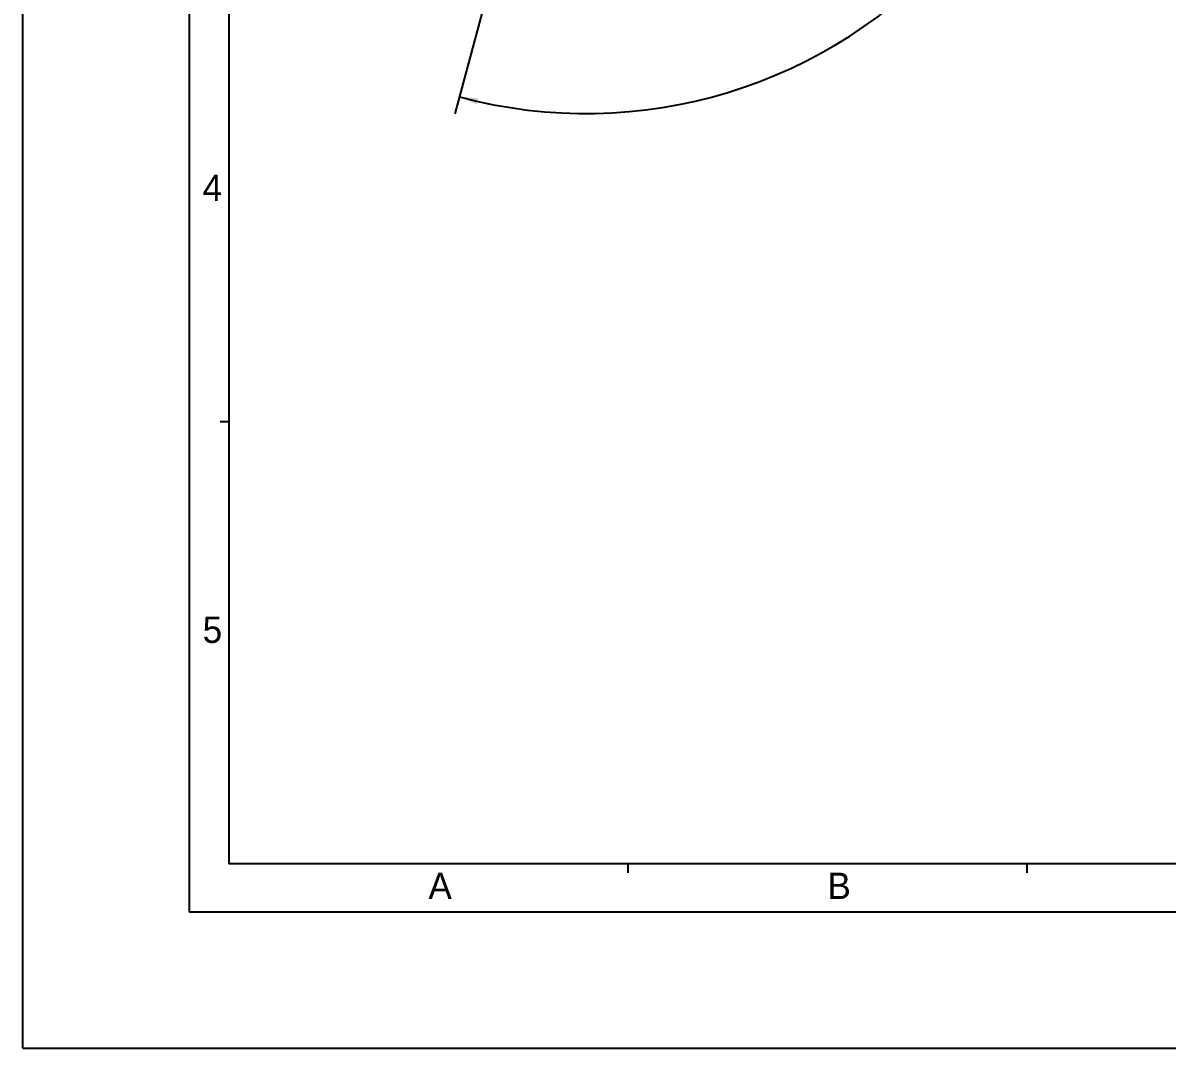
# Model space of a CAD drawing. Header units: millimetres. Extents: x 0 to 420, y 0 to 297.
# Drawn here: x 0 to 130.5, y 0 to 116.9 of the extents above; entities that cross this region are included whole.
import ezdxf

# ---------------------------------------------------------------- set-up
doc = ezdxf.new("R2010")
doc.units = ezdxf.units.MM
doc.header["$LTSCALE"] = 23.1
doc.layers.get('0').update_dxf_attribs({"linetype": 'CONTINUOUS'})
doc.styles.get("Standard").update_dxf_attribs({"font": 'txt', "width": 0.8})
doc.styles.add('TEXTSTYLE_2', font='txt')
doc.dimstyles.new('DIMSTYLE_7', dxfattribs={"dimtxt": 3, "dimasz": 2.1, "dimexe": 2, "dimexo": 1, "dimgap": 1.5, "dimtad": 0, "dimtih": 1, "dimtoh": 1, "dimdec": 1, "dimzin": 0, "dimdsep": 46, "dimtxsty": 'STANDARD', "dimblk": '_FILLED', "dimblk1": '_FILLED', "dimblk2": '_FILLED', "dimcen": 0.09, "dimazin": 0, "dimtp": 0.5, "dimtm": 0.5, "dimtfac": 1, "dimtdec": 1, "dimtofl": 0, "dimtmove": 0, "dimatfit": 3, "dimldrblk": '_FILLED', "dimfxl": 1, "dimtolj": 1, "dimtzin": 0, "dimarcsym": 0})

# ---------------------------------------------------------------- blocks, each defined once
blk = doc.blocks.new('*D33')
at = {"color": 7, "linetype": 'CONTINUOUS'}
for p, q in [((76.58, 162.24), (121.89, 162.24)), ((56.96, 135.2), (55.6, 130.11)), ((55.6, 130.11), (49.28, 106.53))]:
    blk.add_line(p, q, dxfattribs=at)
for start, end in [(-29.7826, 0), (255, 318.8251)]:
    blk.add_arc((64.21, 162.24), 55.68, start, end, dxfattribs=at)
for points in [[(120.2, 160.13), (119.89, 162.24), (119.5, 160.15)], [(51.92, 108.3), (49.8, 108.46), (51.75, 107.62)]]:
    blk.add_solid(points, dxfattribs=at)
at = {"color": 7, "linetype": 'CONTINUOUS', "insert": (109.66, 131.59), "char_height": 3, "width": 145.1407, "attachment_point": 2, "line_spacing_factor": 0.9}
blk.add_mtext('HIINGE FINISHED PRODUCTS ANGLE IS 105{\\ftxt;\\W0.0001;\\H0.0001;\\~}{\\ftxt;\\W1.304029304;\\H3.0; }{\\ftxt;\\W0.0001;\\H0.0001;\\~}3{\\ftxt;\\W0.0001;\\H0.0001;\\~}{\\ftxt;\\W0.5494505495;\\H3.0; }{\\ftxt;\\W0.0001;\\H0.0001;\\~}', dxfattribs=at)
blk = doc.blocks.new('_FILLED')
at = {"color": 0, "linetype": 'BYBLOCK'}
blk.add_solid([(0, 0), (-1, 0.167), (-1, -0.167)], dxfattribs=at)

msp = doc.modelspace()

# ---------------------------------------------------------------- linework, layer by layer
at = {"color": 7, "linetype": 'CONTINUOUS'}
for p, q in [((0, 0), (0, 297)), ((19, 15.5), (19, 281.5)), ((23.5, 276), (23.5, 21)), ((23.5, 71.4), (22.5, 71.4)), ((396, 21), (23.5, 21)), ((69, 21), (69, 20)), ((114.5, 21), (114.5, 20)), ((401, 15.5), (19, 15.5)), ((0, 0), (420, 0))]:
    msp.add_line(p, q, dxfattribs=at)

# ---------------------------------------------------------------- texts
at = {"color": 7, "linetype": 'CONTINUOUS', "char_height": 3, "width": 3, "attachment_point": 1, "line_spacing_factor": 0.9, "style": 'TEXTSTYLE_2'}
for s, insert in [('4', (20.5, 99.6)), ('5', (20.5, 49.2)), ('A', (46.25, 20)), ('B', (91.75, 20))]:
    msp.add_mtext(s, dxfattribs=dict(at, insert=insert))

# ---------------------------------------------------------------- dimensions: what is measured, and where the dimension line sits
at = {"color": 7, "linetype": 'CONTINUOUS'}
dim = msp.add_angular_dim_2l(base=(98.104, 118.069), line1=((57.367, 136.699), (57.222, 136.162)), line2=((75.022, 162.241), (75.579, 162.241)), text='HIINGE FINISHED PRODUCTS ANGLE IS 105{\\fSymbol_ASME;\\W1.0;°±}3{\\fSymbol_ASME;\\W1.0;°}', dimstyle='DIMSTYLE_7', dxfattribs=at)
dim.commit()
dim.dimension.update_dxf_attribs({"geometry": '*D33', "text_midpoint": (108.838, 130.085), "dimtype": 162})

doc.saveas('drawing.dxf')
